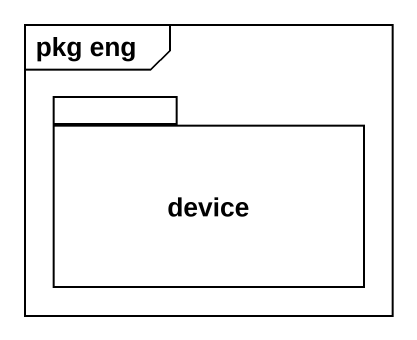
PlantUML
@startuml
mainframe pkg eng
package device {
}
@enduml
